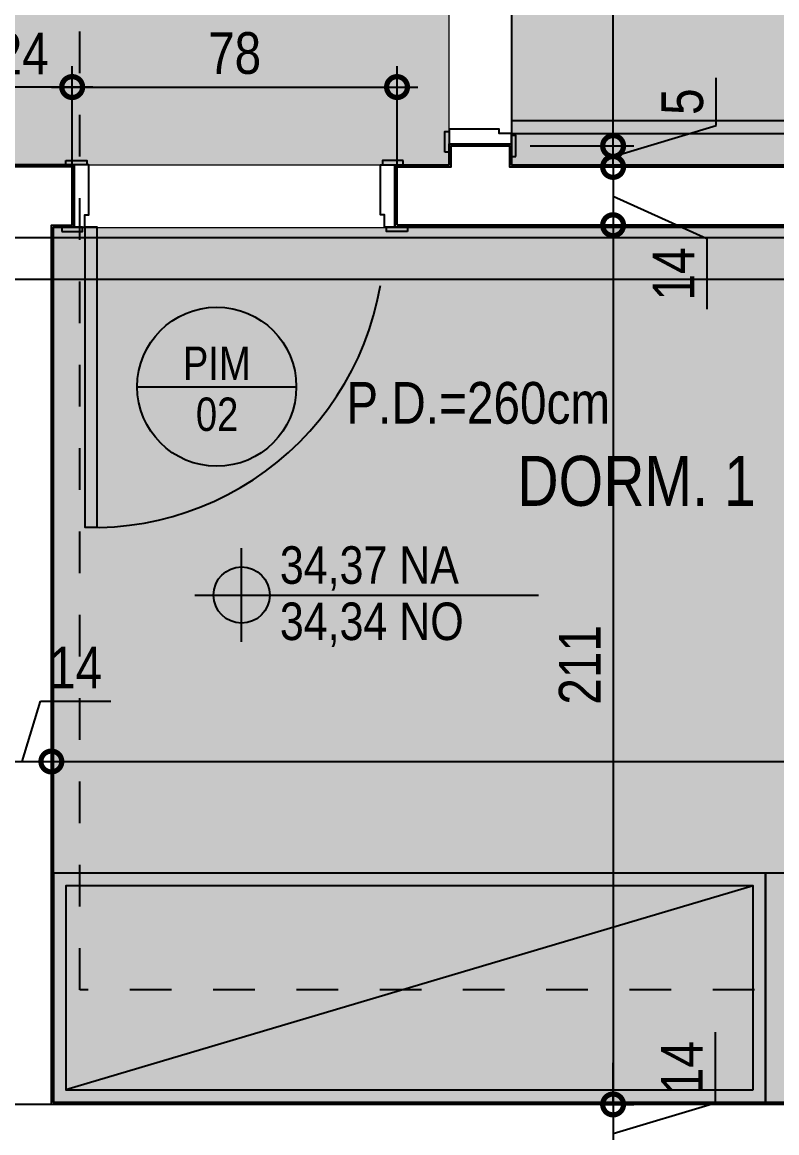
# Model space of a CAD drawing. Header units: metres. Extents: x -41 to 570, y -54 to 184.
# Drawn here: x 17.272 to 19.083, y -3.198 to -0.533 of the extents above; entities that cross this region are included whole.
import ezdxf
from ezdxf.enums import TextEntityAlignment as Align

# ---------------------------------------------------------------- set-up
doc = ezdxf.new("R2010")
doc.units = ezdxf.units.M
doc.linetypes.add('DASHEDX2', pattern=[1.5, 1, -0.5])
doc.linetypes.add('PUC$0$DASHEDX2', pattern=[1.5, 1, -0.5])
for name, color, linetype in [('1', 232, 'DASHEDX2'), ('ARQ-DIM', 2, 'Continuous'), ('ARQ-SIM', 1, 'Continuous'), ('ARQ-TXT', 2, 'Continuous'), ('PUC$0$ARQ-ALV ACAB', 4, 'Continuous'), ('PUC$0$ARQ-ALV OSSO', 5, 'Continuous'), ('PUC$0$ARQ-CAX @ 1', 1, 'Continuous'), ('PUC$0$ARQ-ENCH', 1, 'Continuous'), ('PUC$0$ARQ-MOB', 7, 'Continuous'), ('PUC$0$ARQ-PRJ', 7, 'PUC$0$DASHEDX2')]:
    doc.layers.add(name, color=color, linetype=linetype)
doc.layers.add('PUC$0$ARQ-FORRO', color=9, linetype='Continuous', lineweight=5)
doc.styles.add('Adesa', font='ARIALN.TTF')
doc.dimstyles.new('ADESA 1-0050', dxfattribs={"dimtxt": 0.1, "dimasz": 0.1, "dimexe": 0.05, "dimexo": 0.05, "dimgap": 0.03, "dimtad": 1, "dimdec": 1, "dimlfac": 100, "dimzin": 12, "dimtxsty": 'Adesa', "dimblk": 'DOTSMALL', "dimcen": 1, "dimdle": 0.05, "dimclrd": 1, "dimclre": 1, "dimclrt": 256, "dimazin": 3, "dimtm": 1e-09, "dimtfac": 1, "dimtdec": 1, "dimtmove": 1, "dimatfit": 0, "dimldrblk": 'DOTSMALL', "dimfxl": 0.8, "dimtvp": 2, "dimtolj": 1, "dimtzin": 0, "dimarcsym": 0})

# ---------------------------------------------------------------- blocks, each defined once
blk = doc.blocks.new('*U3395')
for points in [[(0, 0), (0, 0.72), (-0.03, 0.72), (-0.03, 0)], [(-0.775, 0.01), (-0.725, 0.01), (-0.725, 0), (-0.775, 0)], [(0.055, 0.01), (0.005, 0.01), (0.005, 0), (0.055, 0)], [(-0.765, -0.16), (-0.715, -0.16), (-0.715, -0.15), (-0.765, -0.15)], [(0.045, -0.16), (-0.005, -0.16), (-0.005, -0.15), (0.045, -0.15)]]:
    blk.add_lwpolyline(points, close=True)
for points in [[(-0.76, 0), (-0.72, 0), (-0.72, -0.03), (-0.71, -0.03), (-0.71, -0.15), (-0.745, -0.15), (-0.745, 0)], [(0.04, 0), (0, 0), (0, -0.03), (-0.01, -0.03), (-0.01, -0.15), (0.025, -0.15), (0.025, 0)]]:
    blk.add_lwpolyline(points)
at = {"layer": 'PUC$0$ARQ-PRJ'}
blk.add_arc((-0.0208, 0.0208), 0.6995, 88.2986, 181.7014, dxfattribs=at)
blk = doc.blocks.new('PUC$0$pl apto tipo 1 puc')
at = {"layer": 'PUC$0$ARQ-ALV ACAB'}
for points in [[(-33.5099, -1.025), (-33.5099, -0.875), (-33.6399, -0.875), (-33.6399, -0.8248), (-33.7899, -0.8248), (-33.7899, -0.875), (-36.3682, -0.875)], [(-32.6898, -3.125), (-32.6898, -1.025), (-32.7399, -1.025), (-32.7399, -0.875), (-32.5399, -0.875)], [(-36.5284, -1.025), (-33.9699, -1.025), (-33.9699, -1.025), (-33.5099, -1.025)]]:
    blk.add_lwpolyline(points, dxfattribs=at)
at = {"layer": 'PUC$0$ARQ-ALV ACAB', "elevation": 0}
blk.add_lwpolyline([(-36.3683, -3.125), (-32.6898, -3.125)], dxfattribs=at)
at = {"layer": 'PUC$0$ARQ-ALV OSSO'}
for points in [[(-33.5149, -1.02), (-33.5149, -0.88), (-33.6449, -0.88), (-33.6449, -0.8298), (-33.7849, -0.8298), (-33.7849, -0.88), (-36.3748, -0.88)], [(-32.6848, -3.13), (-32.6848, -1.02), (-32.7349, -1.02), (-32.7349, -0.88), (-32.5449, -0.88)], [(-36.5313, -1.02), (-33.9699, -1.02), (-33.5149, -1.02)]]:
    blk.add_lwpolyline(points, dxfattribs=at)
at = {"layer": 'PUC$0$ARQ-ALV OSSO', "elevation": 0}
blk.add_lwpolyline([(-36.3732, -3.13), (-31.1733, -3.13)], dxfattribs=at)
at = {"layer": 'PUC$0$ARQ-CAX @ 1', "xscale": -1, "rotation": 180}
blk.add_blockref('*U3395', (-32.7649, -1.025, 0), dxfattribs=at)
blk = doc.blocks.new('*U3411')
at = {"flags": 128}
for points in [[(1.71, 0), (1.71, 0.55), (0, 0.55), (0, 0)], [(1.68, 0.03), (1.68, 0.52), (0.03, 0.52), (0.03, 0.03)]]:
    blk.add_lwpolyline(points, close=True, dxfattribs=at)
blk.add_lwpolyline([(1.68, 0.52), (0.03, 0.03)], dxfattribs=at)
blk = doc.blocks.new('PUC$0$layout puc 1')
at = {"layer": 'PUC$0$ARQ-MOB'}
blk.add_lwpolyline([(1.9684, 0), (0, 0), (0, -0.55), (1.9684, -0.55)], close=True, dxfattribs=at)
at = {"layer": 'PUC$0$ARQ-MOB', "rotation": 180}
blk.add_blockref('*U3411', (3.6784, 0, 0), dxfattribs=at)
blk = doc.blocks.new('PUC$0$pl forro 1')
at = {"layer": 'PUC$0$ARQ-FORRO'}
h = blk.add_hatch(color=256, dxfattribs=at)
h.dxf.hatch_style = 1
h.paths.add_polyline_path([(5.5499, 2.6849), (5.5499, 1.8249), (5.4961, 1.8249), (5.4961, -0.0001), (2.7283, -0.0001), (2.7283, -0.9006), (5.4961, -0.9007), (5.4961, -2.1008), (8.6061, -2.1008), (8.6061, -0.1978), (8.7561, -0.1978), (8.7561, -1.1651), (10.5799, -1.1651), (10.5799, 1.4299), (9.6886, 1.4299), (9.6886, 2.6849)])
h = blk.add_hatch(color=256, dxfattribs=at)
h.dxf.hatch_style = 1
h.paths.add_polyline_path([(-0.1602, 0.15), (-0.1601, 1.6503), (0, 1.6495), (0, 2.25), (3.6783, 2.25), (3.6784, 0.15)])
h = blk.add_hatch(color=256, dxfattribs=at)
h.dxf.hatch_style = 1
h.paths.add_polyline_path([(0, 0), (2.5783, -0.0001), (2.5783, -1.0507), (3.9815, -1.0507), (3.9815, -3.4597), (-0.0001, -3.4601)])
for points in [[(5.5499, 2.6849), (5.5499, 1.8249), (5.4961, 1.8249), (5.4961, -0.0001), (2.7283, -0.0001), (2.7283, -0.9006), (5.4961, -0.9007), (5.4961, -2.1008), (8.6061, -2.1008), (8.6061, -0.1978), (8.7561, -0.1978), (8.7561, -1.1651), (10.5799, -1.1651), (10.5799, 1.4299), (9.6886, 1.4299), (9.6886, 2.6849)], [(0, 0), (2.5783, -0.0001), (2.5783, -1.0507), (3.9815, -1.0507), (3.9815, -3.4597), (-0.0001, -3.4601)]]:
    blk.add_lwpolyline(points, close=True, dxfattribs=at)
at = {"layer": 'PUC$0$ARQ-FORRO', "elevation": 0}
blk.add_lwpolyline([(-0.1602, 0.15), (-0.1601, 1.6503), (0, 1.6495), (0, 2.25), (3.6783, 2.25), (3.6784, 0.15)], close=True, dxfattribs=at)
blk = doc.blocks.new('PUC$0$A$Cf3fdf5a0')
at = {"layer": 'PUC$0$ARQ-PRJ', "ltscale": 50}
for p, q in [((4.2322, 0.1243, 0), (-0.1852, 0.1243, 0)), ((4.2322, 0.0243, 0), (-0.1852, 0.0243, 0))]:
    blk.add_line(p, q, dxfattribs=at)
blk = doc.blocks.new('PUC')
blk.add_lwpolyline([(-21.0249, 0.875), (-21.025, -2.585), (-17.0434, -2.5846), (-17.0434, -0.1756), (-18.4466, -0.1756), (-18.4466, 0.875)], close=True)
at = {"layer": 'PUC$0$ARQ-ALV OSSO', "xscale": -1, "rotation": 180}
blk.add_blockref('PUC$0$pl apto tipo 1 puc', (15.3432, 0), dxfattribs=at)
at = {"layer": 'PUC$0$ARQ-CAX @ 1', "rotation": 90}
blk.add_blockref('*U3395', (-18.4466, 0.7998), dxfattribs=at)
at = {"layer": 'PUC$0$ARQ-ENCH'}
blk.add_blockref('PUC$0$A$Cf3fdf5a0', (-21.1851, 1.025), dxfattribs=at)
at = {"layer": 'PUC$0$ARQ-FORRO'}
blk.add_blockref('PUC$0$pl forro 1', (-21.0249, 0.8751, 0), dxfattribs=at)
at = {"layer": 'PUC$0$ARQ-MOB', "color": 6}
blk.add_blockref('PUC$0$layout puc 1', (-21.025, 3.125, 0), dxfattribs=at)
blk = doc.blocks.new('NipAcOs')
at = {"layer": 'ARQ-SIM'}
h = blk.add_hatch(color=256, dxfattribs=at)
h.dxf.hatch_style = 1
h.paths.add_polyline_path([(0, 0.15, 0.414214), (-0.15, 0), (0, 0)])
h.paths.add_polyline_path([(0.15, 0), (0, 0), (0, -0.15, 0.414214)])
for p, q in [((0, -0.25), (0, 0.25)), ((-0.25, 0), (0.15, 0)), ((0.15, 0), (1.5834, 0))]:
    blk.add_line(p, q, dxfattribs=at)
blk.add_circle((0, 0), 0.15, dxfattribs=at)
at = {"style": 'Adesa'}
for p in [(0.204, 0.06), (0.204, -0.24)]:
    blk.add_attdef('000,00', p, '', height=0.2, dxfattribs=at)
blk = doc.blocks.new('TIPO COTA$0$Chamada_planta')
at = {"layer": 'ARQ-SIM'}
blk.add_line((-1.273, 0), (1.273, 0), dxfattribs=at)
blk.add_circle((0, 0), 1.273, dxfattribs=at)
at = {"layer": 'ARQ-SIM', "color": 2, "style": 'Adesa'}
for tag, p in [('NUMERO', (0, 0.234)), ('C.D.', (0, -0.272))]:
    blk.add_attdef(tag, text='', height=0.5, dxfattribs=at).set_placement(p, align=Align.MIDDLE_CENTER)
blk = doc.blocks.new('_DotSmall')
at = {"color": 0, "linetype": 'ByBlock', "const_width": 0.5}
blk.add_lwpolyline([(-0.0625, 0, 1), (0.0625, 0, 1)], format="xyb", close=True, dxfattribs=at)
blk = doc.blocks.new('*D1375')
at = {"layer": 'ARQ-DIM', "color": 1, "lineweight": -2, "transparency": 16777216}
for p, q in [((17.2716, -2.307), (17.3152, -2.1618)), ((17.3152, -2.1618), (17.4846, -2.1618)), ((17.2016, -2.4068), (17.2016, -2.257)), ((17.3416, -2.4068), (17.3416, -2.257)), ((17.2016, -2.307), (17.1016, -2.307)), ((17.2016, -2.307), (17.3416, -2.307)), ((17.2016, -2.307), (17.3416, -2.307)), ((17.3416, -2.307), (17.4416, -2.307))]:
    blk.add_line(p, q, dxfattribs=at)
at = {"layer": 'Defpoints', "color": 0, "transparency": 16777216}
for p in [(17.3416, -2.307), (17.2016, -2.4568), (17.3416, -2.4568)]:
    blk.add_point(p, dxfattribs=at)
at = {"layer": 'ARQ-DIM', "color": 1, "lineweight": -2, "transparency": 16777216, "xscale": 0.1, "yscale": 0.1, "zscale": 0.1}
blk.add_blockref('_DotSmall', (17.2016, -2.307), dxfattribs=at)
at = {"layer": 'ARQ-DIM', "color": 1, "lineweight": -2, "transparency": 16777216, "xscale": 0.1, "yscale": 0.1, "zscale": 0.1, "rotation": 180}
blk.add_blockref('_DotSmall', (17.3416, -2.307), dxfattribs=at)
at = {"layer": 'ARQ-DIM', "transparency": 16777216, "insert": (17.3999, -2.0816), "char_height": 0.1, "attachment_point": 5, "style": 'Adesa'}
blk.add_mtext('\\A1;14', dxfattribs=at)
blk = doc.blocks.new('*D1376')
at = {"layer": 'ARQ-DIM', "color": 1, "lineweight": -2, "transparency": 16777216}
for p, q in [((17.3416, -2.4068), (17.3416, -2.257)), ((21.19, -2.4697), (21.19, -2.257)), ((17.2916, -2.307), (21.24, -2.307))]:
    blk.add_line(p, q, dxfattribs=at)
at = {"layer": 'Defpoints', "color": 0, "transparency": 16777216}
for p in [(21.19, -2.307), (17.3416, -2.4568), (21.19, -2.5197, 0)]:
    blk.add_point(p, dxfattribs=at)
at = {"layer": 'ARQ-DIM', "color": 1, "lineweight": -2, "transparency": 16777216, "xscale": 0.1, "yscale": 0.1, "zscale": 0.1, "rotation": 180}
blk.add_blockref('_DotSmall', (17.3416, -2.307), dxfattribs=at)
at = {"layer": 'ARQ-DIM', "color": 1, "lineweight": -2, "transparency": 16777216, "xscale": 0.1, "yscale": 0.1, "zscale": 0.1}
blk.add_blockref('_DotSmall', (21.19, -2.307), dxfattribs=at)
at = {"layer": 'ARQ-DIM', "transparency": 16777216, "insert": (19.2658, -2.226), "char_height": 0.1, "attachment_point": 5, "style": 'Adesa'}
blk.add_mtext('\\A1;385', dxfattribs=at)
blk = doc.blocks.new('*D1378')
at = {"layer": 'ARQ-DIM', "color": 1, "lineweight": -2, "transparency": 16777216}
for p, q in [((18.6904, -0.88), (18.6904, -0.78)), ((18.6659, -0.88), (18.7404, -0.88)), ((18.6904, -0.88), (18.6904, -1.02)), ((18.6904, -0.88), (18.6904, -1.02)), ((18.6904, -0.95), (18.9158, -1.0522)), ((18.6659, -1.02), (18.7404, -1.02)), ((18.6904, -1.02), (18.6904, -1.12)), ((18.9158, -1.0522), (18.9158, -1.2217))]:
    blk.add_line(p, q, dxfattribs=at)
at = {"layer": 'Defpoints', "color": 0, "transparency": 16777216}
for p in [(18.6159, -0.88), (18.6159, -1.02), (18.6904, -1.02)]:
    blk.add_point(p, dxfattribs=at)
at = {"layer": 'ARQ-DIM', "color": 1, "lineweight": -2, "transparency": 16777216, "xscale": 0.1, "yscale": 0.1, "zscale": 0.1}
for p, rotation in [((18.6904, -0.88), 270), ((18.6904, -1.02), 90)]:
    blk.add_blockref('_DotSmall', p, dxfattribs=dict(at, rotation=rotation))
at = {"layer": 'ARQ-DIM', "transparency": 16777216, "insert": (18.8356, -1.1369), "char_height": 0.1, "attachment_point": 5, "rotation": 90, "style": 'Adesa'}
blk.add_mtext('\\A1;14', dxfattribs=at)
blk = doc.blocks.new('*D1379')
at = {"layer": 'ARQ-DIM', "color": 1, "lineweight": -2, "transparency": 16777216}
for p, q in [((18.6904, -0.97), (18.6904, -3.18)), ((18.6659, -1.02), (18.7404, -1.02)), ((18.6659, -3.13), (18.7404, -3.13))]:
    blk.add_line(p, q, dxfattribs=at)
at = {"layer": 'Defpoints', "color": 0, "transparency": 16777216}
for p in [(18.6159, -1.02), (18.6159, -3.13, 0), (18.6904, -3.13)]:
    blk.add_point(p, dxfattribs=at)
at = {"layer": 'ARQ-DIM', "color": 1, "lineweight": -2, "transparency": 16777216, "xscale": 0.1, "yscale": 0.1, "zscale": 0.1}
for p, rotation in [((18.6904, -1.02), 90), ((18.6904, -3.13), 270)]:
    blk.add_blockref('_DotSmall', p, dxfattribs=dict(at, rotation=rotation))
at = {"layer": 'ARQ-DIM', "transparency": 16777216, "insert": (18.6102, -2.075), "char_height": 0.1, "attachment_point": 5, "rotation": 90, "style": 'Adesa'}
blk.add_mtext('\\A1;211', dxfattribs=at)
blk = doc.blocks.new('*D1658')
at = {"layer": 'ARQ-DIM', "color": 1, "lineweight": -2, "transparency": 16777216}
for p, q in [((18.936, -3.1264), (18.936, -2.9569)), ((18.6904, -3.13), (18.6904, -3.03)), ((18.6659, -3.13), (18.7404, -3.13)), ((18.6904, -3.2), (18.936, -3.1264)), ((18.6904, -3.13), (18.6904, -3.27)), ((18.6904, -3.13), (18.6904, -3.27)), ((18.6659, -3.27), (18.7404, -3.27)), ((18.6904, -3.27), (18.6904, -3.37))]:
    blk.add_line(p, q, dxfattribs=at)
at = {"layer": 'Defpoints', "color": 0, "transparency": 16777216}
for p in [(18.6159, -3.13, 0), (18.6159, -3.27), (18.6904, -3.27)]:
    blk.add_point(p, dxfattribs=at)
at = {"layer": 'ARQ-DIM', "color": 1, "lineweight": -2, "transparency": 16777216, "xscale": 0.1, "yscale": 0.1, "zscale": 0.1}
for p, rotation in [((18.6904, -3.13), 270), ((18.6904, -3.27), 90)]:
    blk.add_blockref('_DotSmall', p, dxfattribs=dict(at, rotation=rotation))
at = {"layer": 'ARQ-DIM', "transparency": 16777216, "insert": (18.8558, -3.0416), "char_height": 0.1, "attachment_point": 5, "rotation": 90, "style": 'Adesa'}
blk.add_mtext('\\A1;14', dxfattribs=at)
blk = doc.blocks.new('*D1708')
at = {"layer": 'ARQ-DIM', "color": 1, "lineweight": -2, "transparency": 16777216}
for p, q in [((17.1516, -0.9), (17.1516, -0.6384)), ((17.3916, -0.9), (17.3916, -0.6384)), ((17.4416, -0.6884), (17.1016, -0.6884))]:
    blk.add_line(p, q, dxfattribs=at)
at = {"layer": 'Defpoints', "color": 0, "transparency": 16777216}
for p in [(17.1516, -0.6884), (17.1516, -0.95, 0), (17.3916, -0.95)]:
    blk.add_point(p, dxfattribs=at)
at = {"layer": 'ARQ-DIM', "color": 1, "lineweight": -2, "transparency": 16777216, "xscale": 0.1, "yscale": 0.1, "zscale": 0.1, "rotation": 180}
blk.add_blockref('_DotSmall', (17.1516, -0.6884), dxfattribs=at)
at = {"layer": 'ARQ-DIM', "color": 1, "lineweight": -2, "transparency": 16777216, "xscale": 0.1, "yscale": 0.1, "zscale": 0.1}
blk.add_blockref('_DotSmall', (17.3916, -0.6884), dxfattribs=at)
at = {"layer": 'ARQ-DIM', "transparency": 16777216, "insert": (17.2716, -0.6082), "char_height": 0.1, "attachment_point": 5, "style": 'Adesa'}
blk.add_mtext('\\A1;24', dxfattribs=at)
blk = doc.blocks.new('*D1709')
at = {"layer": 'ARQ-DIM', "color": 1, "lineweight": -2, "transparency": 16777216}
for p, q in [((17.3916, -0.9), (17.3916, -0.6384)), ((18.1716, -0.9), (18.1716, -0.6384)), ((17.3416, -0.6884), (18.2216, -0.6884))]:
    blk.add_line(p, q, dxfattribs=at)
at = {"layer": 'Defpoints', "color": 0, "transparency": 16777216}
for p in [(18.1716, -0.6884), (17.3916, -0.95), (18.1716, -0.95)]:
    blk.add_point(p, dxfattribs=at)
at = {"layer": 'ARQ-DIM', "color": 1, "lineweight": -2, "transparency": 16777216, "xscale": 0.1, "yscale": 0.1, "zscale": 0.1, "rotation": 180}
blk.add_blockref('_DotSmall', (17.3916, -0.6884), dxfattribs=at)
at = {"layer": 'ARQ-DIM', "color": 1, "lineweight": -2, "transparency": 16777216, "xscale": 0.1, "yscale": 0.1, "zscale": 0.1}
blk.add_blockref('_DotSmall', (18.1716, -0.6884), dxfattribs=at)
at = {"layer": 'ARQ-DIM', "transparency": 16777216, "insert": (17.7816, -0.6074), "char_height": 0.1, "attachment_point": 5, "style": 'Adesa'}
blk.add_mtext('\\A1;78', dxfattribs=at)
blk = doc.blocks.new('*D1710')
at = {"layer": 'ARQ-DIM', "color": 1, "lineweight": -2, "transparency": 16777216}
for p, q in [((18.9379, -0.7807), (18.9379, -0.6663)), ((18.6904, -0.8298), (18.6904, -0.7298)), ((18.6904, -0.8549), (18.9379, -0.7807)), ((18.4916, -0.8298), (18.7404, -0.8298)), ((18.6904, -0.88), (18.6904, -0.8298)), ((18.6904, -0.88), (18.6904, -0.8298)), ((18.4916, -0.88), (18.7404, -0.88)), ((18.6904, -0.88), (18.6904, -0.98))]:
    blk.add_line(p, q, dxfattribs=at)
at = {"layer": 'Defpoints', "color": 0, "transparency": 16777216}
for p in [(18.4416, -0.8298), (18.6904, -0.8298), (18.4416, -0.88)]:
    blk.add_point(p, dxfattribs=at)
at = {"layer": 'ARQ-DIM', "color": 1, "lineweight": -2, "transparency": 16777216, "xscale": 0.1, "yscale": 0.1, "zscale": 0.1}
for p, rotation in [((18.6904, -0.8298), 270), ((18.6904, -0.88), 90)]:
    blk.add_blockref('_DotSmall', p, dxfattribs=dict(at, rotation=rotation))
at = {"layer": 'ARQ-DIM', "transparency": 16777216, "insert": (18.8571, -0.7235), "char_height": 0.1, "attachment_point": 5, "rotation": 90, "style": 'Adesa'}
blk.add_mtext('\\A1;5', dxfattribs=at)
blk = doc.blocks.new('*D1711')
at = {"layer": 'ARQ-DIM', "color": 1, "lineweight": -2, "transparency": 16777216}
for p, q in [((18.6904, -0.8798), (18.6904, 0.0002)), ((18.4916, -0.0498), (18.7404, -0.0498)), ((18.4916, -0.8298), (18.7404, -0.8298))]:
    blk.add_line(p, q, dxfattribs=at)
at = {"layer": 'Defpoints', "color": 0, "transparency": 16777216}
for p in [(18.4416, -0.0498, 0), (18.6904, -0.0498), (18.4416, -0.8298)]:
    blk.add_point(p, dxfattribs=at)
at = {"layer": 'ARQ-DIM', "color": 1, "lineweight": -2, "transparency": 16777216, "xscale": 0.1, "yscale": 0.1, "zscale": 0.1}
for p, rotation in [((18.6904, -0.0498), 90), ((18.6904, -0.8298), 270)]:
    blk.add_blockref('_DotSmall', p, dxfattribs=dict(at, rotation=rotation))
at = {"layer": 'ARQ-DIM', "transparency": 16777216, "insert": (18.6093, -0.4398), "char_height": 0.1, "attachment_point": 5, "rotation": 90, "style": 'Adesa'}
blk.add_mtext('\\A1;78', dxfattribs=at)
blk = doc.blocks.new('est-lo-08-6sa-r00')
at = {"layer": '1'}
for points in [[(1716.641212, 407.097561), (1518.08894, 882.825705)], [(2050.709472, 546.525967), (1716.641212, 407.097561)]]:
    blk.add_lwpolyline(points, dxfattribs=at)

msp = doc.modelspace()

# ---------------------------------------------------------------- block references
at = {"rotation": 180}
msp.add_blockref('PUC', (0, 0), dxfattribs=at)
at = {"linetype": 'Continuous', "xscale": 0.01, "yscale": 0.01, "zscale": 0.01, "rotation": 337.346050855639}
msp.add_blockref('est-lo-08-6sa-r00', (0, 0), dxfattribs=at)
at = {"layer": 'ARQ-SIM'}
ref = msp.add_blockref('TIPO COTA$0$Chamada_planta', (17.7388, -1.4075, 0), dxfattribs=dict(at, xscale=0.15, yscale=0.15, zscale=0.15))
ref.add_attrib('NUMERO', 'PIM', dxfattribs={"color": 2, "height": 0.08, "style": 'Adesa'}).set_placement((17.7388, -1.3512, 0), align=Align.MIDDLE_CENTER)
ref.add_attrib('C.D.', '02', dxfattribs={"color": 2, "height": 0.08, "style": 'Adesa'}).set_placement((17.7396, -1.4736, 0), align=Align.MIDDLE_CENTER)
ref = msp.add_blockref('NipAcOs', (17.7985, -1.9075), dxfattribs=dict(at, xscale=0.45, yscale=0.45, zscale=0.45))
ref.add_attrib('000,00', '34,34 NO', (17.8903, -2.0155), dxfattribs={"layer": '0', "color": 2, "height": 0.09, "style": 'Adesa'})
ref.add_attrib('000,00', '34,37 NA', (17.8903, -1.8805), dxfattribs={"layer": '0', "color": 2, "height": 0.09, "style": 'Adesa'})

# ---------------------------------------------------------------- texts
at = {"layer": 'ARQ-TXT', "style": 'Adesa'}
for s, height, p in [('P.D.=260cm', 0.1, (18.3665, -1.4462, 0)), ('DORM. 1', 0.12, (18.7467, -1.6334, 0))]:
    msp.add_text(s, height=height, dxfattribs=at).set_placement(p, align=Align.MIDDLE)

# ---------------------------------------------------------------- dimensions: what is measured, and where the dimension line sits
at = {"layer": 'ARQ-DIM'}
for base, p1, p2, angle, picture, middle in [((18.6904, -0.0498), (18.4416, -0.8298), (18.4416, -0.0498, 0), 270, '*D1711', (18.6093, -0.4398)), ((17.1516, -0.6884), (17.3916, -0.95), (17.1516, -0.95, 0), 180, '*D1708', (17.2716, -0.6082)), ((18.1716, -0.6884), (17.3916, -0.95), (18.1716, -0.95), 180, '*D1709', (17.7816, -0.6074)), ((18.6904, -0.8298), (18.4416, -0.88), (18.4416, -0.8298), 270, '*D1710', (18.8571, -0.7507)), ((18.6904, -3.13), (18.6159, -1.02), (18.6159, -3.13, 0), 90, '*D1379', (18.6102, -2.075)), ((17.3416, -2.307), (17.2016, -2.4568), (17.3416, -2.4568), 180, '*D1375', (17.3452, -2.0816)), ((18.6904, -3.27), (18.6159, -3.13, 0), (18.6159, -3.27), 90, '*D1658', (18.8558, -3.0964))]:
    dim = msp.add_linear_dim(base=base, p1=p1, p2=p2, angle=angle, dimstyle='ADESA 1-0050', dxfattribs=at)
    dim.commit()
    dim.dimension.update_dxf_attribs({"geometry": picture, "text_midpoint": middle})
dim = msp.add_linear_dim(base=(18.6904, -1.02), p1=(18.6159, -0.88), p2=(18.6159, -1.02), angle=90, dimstyle='ADESA 1-0050', dxfattribs=at)
dim.commit()
dim.dimension.update_dxf_attribs({"geometry": '*D1378', "text_midpoint": (18.9158, -1.0822), "dimtype": 160})
dim = msp.add_linear_dim(base=(21.19, -2.307), p1=(17.3416, -2.4568), p2=(21.19, -2.5197, 0), angle=180, dimstyle='ADESA 1-0050', override={"dimdec": 0}, dxfattribs=at)
dim.commit()
dim.dimension.update_dxf_attribs({"geometry": '*D1376', "text_midpoint": (19.2658, -2.226)})

doc.saveas('drawing.dxf')
